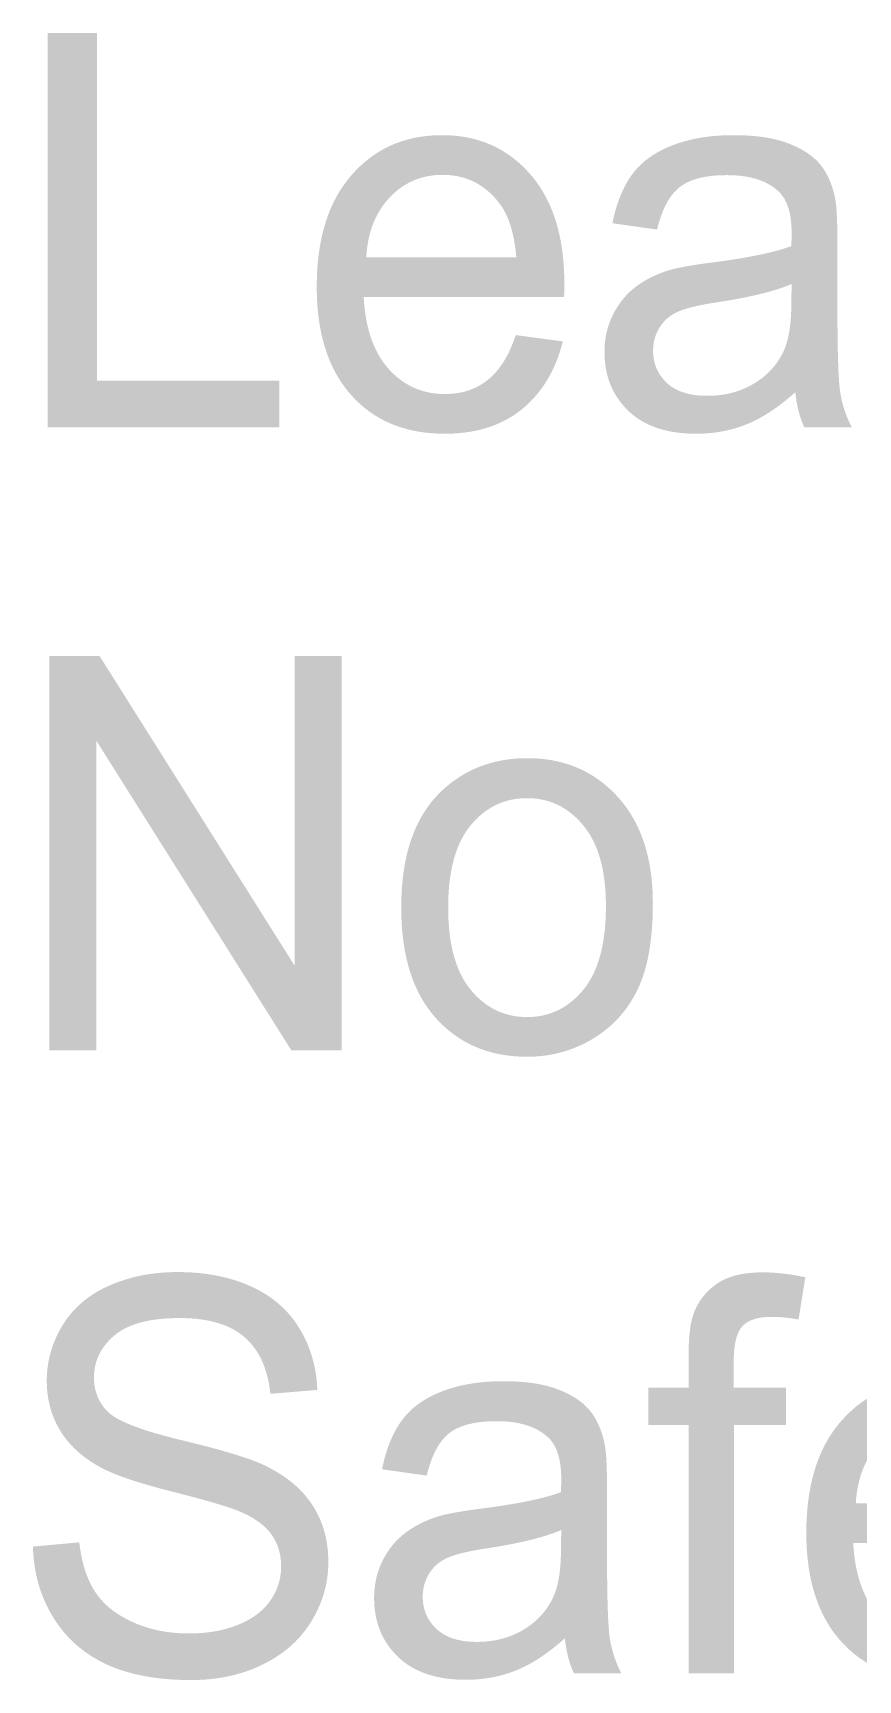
# Model space of a CAD drawing. Header units: millimetres. Extents: x 2699 to 3591, y 333 to 971.
# Drawn here: x 3555.38 to 3559.95, y 447.41 to 456.53 of the extents above; entities that cross this region are included whole.
import ezdxf

# ---------------------------------------------------------------- set-up
doc = ezdxf.new("R2010")
doc.units = ezdxf.units.MM

msp = doc.modelspace()

# ---------------------------------------------------------------- hatches: boundary and pattern name
at = {"linetype": 'Continuous', "lineweight": 0}
for points in [[(3555.4606, 454.3459), (3555.4606, 456.5312), (3555.7331, 456.5312), (3555.7331, 454.6041), (3556.7445, 454.6041), (3556.7445, 454.3459)], [(3555.47, 450.8944), (3555.47, 453.0797), (3555.7482, 453.0797), (3556.829, 451.3634), (3556.829, 453.0797), (3557.089, 453.0797), (3557.089, 450.8944), (3556.8108, 450.8944), (3555.7299, 452.6108), (3555.7299, 450.8944)]]:
    msp.add_hatch(color=7, dxfattribs=at).paths.add_polyline_path(points)
h = msp.add_hatch(color=7, dxfattribs=at)
edge = h.paths.add_edge_path()
edge.add_spline(control_points=[(3557.646, 455.9649), (3557.9445, 455.9649), (3558.1336, 455.7487)], knot_values=[0, 0, 0, 1, 1, 1], degree=2, periodic=0)
edge.add_spline(control_points=[(3558.1336, 455.7487), (3558.3227, 455.5325), (3558.3227, 455.1404)], knot_values=[0, 0, 0, 1, 1, 1], degree=2, periodic=0)
edge.add_spline(control_points=[(3558.3227, 455.1404), (3558.3227, 455.1165), (3558.3213, 455.0688)], knot_values=[0, 0, 0, 1, 1, 1], degree=2, periodic=0)
edge.add_line((3558.3213, 455.0688), (3557.2111, 455.0688))
edge.add_spline(control_points=[(3557.2111, 455.0688), (3557.2251, 454.808), (3557.3499, 454.6694)], knot_values=[0, 0, 0, 1, 1, 1], degree=2, periodic=0)
edge.add_spline(control_points=[(3557.3499, 454.6694), (3557.4747, 454.5308), (3557.6611, 454.5308)], knot_values=[0, 0, 0, 1, 1, 1], degree=2, periodic=0)
edge.add_spline(control_points=[(3557.6611, 454.5308), (3557.7999, 454.5308), (3557.8981, 454.6087)], knot_values=[0, 0, 0, 1, 1, 1], degree=2, periodic=0)
edge.add_spline(control_points=[(3557.8981, 454.6087), (3557.9962, 454.6865), (3558.0537, 454.8572)], knot_values=[0, 0, 0, 1, 1, 1], degree=2, periodic=0)
edge.add_line((3558.0537, 454.8572), (3558.3143, 454.8223))
edge.add_spline(control_points=[(3558.3143, 454.8223), (3558.2526, 454.5793), (3558.0859, 454.4451)], knot_values=[0, 0, 0, 1, 1, 1], degree=2, periodic=0)
edge.add_spline(control_points=[(3558.0859, 454.4451), (3557.9192, 454.3109), (3557.6601, 454.3109)], knot_values=[0, 0, 0, 1, 1, 1], degree=2, periodic=0)
edge.add_spline(control_points=[(3557.6601, 454.3109), (3557.3336, 454.3109), (3557.1424, 454.5247)], knot_values=[0, 0, 0, 1, 1, 1], degree=2, periodic=0)
edge.add_spline(control_points=[(3557.1424, 454.5247), (3556.9512, 454.7386), (3556.9512, 455.1245)], knot_values=[0, 0, 0, 1, 1, 1], degree=2, periodic=0)
edge.add_spline(control_points=[(3556.9512, 455.1245), (3556.9512, 455.5238), (3557.1445, 455.7444)], knot_values=[0, 0, 0, 1, 1, 1], degree=2, periodic=0)
edge.add_spline(control_points=[(3557.1445, 455.7444), (3557.3378, 455.9649), (3557.646, 455.9649)], knot_values=[0, 0, 0, 1, 1, 1], degree=2, periodic=0)
edge = h.paths.add_edge_path(flags=16)
edge.add_line((3557.2252, 455.2886), (3558.0565, 455.2886))
edge.add_spline(control_points=[(3558.0565, 455.2886), (3558.0397, 455.4891), (3557.9612, 455.5894)], knot_values=[0, 0, 0, 1, 1, 1], degree=2, periodic=0)
edge.add_spline(control_points=[(3557.9612, 455.5894), (3557.8406, 455.745), (3557.6486, 455.745)], knot_values=[0, 0, 0, 1, 1, 1], degree=2, periodic=0)
edge.add_spline(control_points=[(3557.6486, 455.745), (3557.4747, 455.745), (3557.3563, 455.6208)], knot_values=[0, 0, 0, 1, 1, 1], degree=2, periodic=0)
edge.add_spline(control_points=[(3557.3563, 455.6208), (3557.2378, 455.4966), (3557.2252, 455.2886)], knot_values=[0, 0, 0, 1, 1, 1], degree=2, periodic=0)
h = msp.add_hatch(color=7, dxfattribs=at)
edge = h.paths.add_edge_path()
edge.add_spline(control_points=[(3559.7441, 455.7971), (3559.6881, 455.8694), (3559.5691, 455.9172)], knot_values=[0, 0, 0, 1, 1, 1], degree=2, periodic=0)
edge.add_spline(control_points=[(3559.5691, 455.9172), (3559.4501, 455.9649), (3559.2596, 455.9649)], knot_values=[0, 0, 0, 1, 1, 1], degree=2, periodic=0)
edge.add_spline(control_points=[(3559.2596, 455.9649), (3559.0678, 455.9649), (3558.9221, 455.9089)], knot_values=[0, 0, 0, 1, 1, 1], degree=2, periodic=0)
edge.add_spline(control_points=[(3558.9221, 455.9089), (3558.7765, 455.853), (3558.6995, 455.7492)], knot_values=[0, 0, 0, 1, 1, 1], degree=2, periodic=0)
edge.add_spline(control_points=[(3558.6995, 455.7492), (3558.6225, 455.6455), (3558.5889, 455.4769)], knot_values=[0, 0, 0, 1, 1, 1], degree=2, periodic=0)
edge.add_line((3558.5889, 455.4769), (3558.8363, 455.4419))
edge.add_spline(control_points=[(3558.8363, 455.4419), (3558.8768, 455.6105), (3558.9614, 455.6769)], knot_values=[0, 0, 0, 1, 1, 1], degree=2, periodic=0)
edge.add_spline(control_points=[(3558.9614, 455.6769), (3559.046, 455.7434), (3559.2236, 455.7434)], knot_values=[0, 0, 0, 1, 1, 1], degree=2, periodic=0)
edge.add_spline(control_points=[(3559.2236, 455.7434), (3559.4137, 455.7434), (3559.5102, 455.6522)], knot_values=[0, 0, 0, 1, 1, 1], degree=2, periodic=0)
edge.add_spline(control_points=[(3559.5102, 455.6522), (3559.5815, 455.5849), (3559.5815, 455.4205)], knot_values=[0, 0, 0, 1, 1, 1], degree=2, periodic=0)
edge.add_spline(control_points=[(3559.5815, 455.4205), (3559.5815, 455.4056), (3559.5801, 455.3503)], knot_values=[0, 0, 0, 1, 1, 1], degree=2, periodic=0)
edge.add_spline(control_points=[(3559.5801, 455.3503), (3559.4359, 455.2967), (3559.1305, 455.258)], knot_values=[0, 0, 0, 1, 1, 1], degree=2, periodic=0)
edge.add_spline(control_points=[(3559.1305, 455.258), (3558.9806, 455.2386), (3558.9064, 455.2178)], knot_values=[0, 0, 0, 1, 1, 1], degree=2, periodic=0)
edge.add_spline(control_points=[(3558.9064, 455.2178), (3558.8056, 455.188), (3558.725, 455.1299)], knot_values=[0, 0, 0, 1, 1, 1], degree=2, periodic=0)
edge.add_spline(control_points=[(3558.725, 455.1299), (3558.6445, 455.0718), (3558.5948, 454.9758)], knot_values=[0, 0, 0, 1, 1, 1], degree=2, periodic=0)
edge.add_spline(control_points=[(3558.5948, 454.9758), (3558.545, 454.8797), (3558.545, 454.7636)], knot_values=[0, 0, 0, 1, 1, 1], degree=2, periodic=0)
edge.add_spline(control_points=[(3558.545, 454.7636), (3558.545, 454.5656), (3558.6767, 454.4382)], knot_values=[0, 0, 0, 1, 1, 1], degree=2, periodic=0)
edge.add_spline(control_points=[(3558.6767, 454.4382), (3558.8084, 454.3109), (3559.0535, 454.3109)], knot_values=[0, 0, 0, 1, 1, 1], degree=2, periodic=0)
edge.add_spline(control_points=[(3559.0535, 454.3109), (3559.202, 454.3109), (3559.3316, 454.3628)], knot_values=[0, 0, 0, 1, 1, 1], degree=2, periodic=0)
edge.add_spline(control_points=[(3559.3316, 454.3628), (3559.4611, 454.4147), (3559.6019, 454.5408)], knot_values=[0, 0, 0, 1, 1, 1], degree=2, periodic=0)
edge.add_spline(control_points=[(3559.6019, 454.5408), (3559.613, 454.4292), (3559.652, 454.3459)], knot_values=[0, 0, 0, 1, 1, 1], degree=2, periodic=0)
edge.add_line((3559.652, 454.3459), (3559.915, 454.3459))
edge.add_spline(control_points=[(3559.915, 454.3459), (3559.8674, 454.437), (3559.8513, 454.5363)], knot_values=[0, 0, 0, 1, 1, 1], degree=2, periodic=0)
edge.add_spline(control_points=[(3559.8513, 454.5363), (3559.8352, 454.6356), (3559.8352, 455.0095)], knot_values=[0, 0, 0, 1, 1, 1], degree=2, periodic=0)
edge.add_line((3559.8352, 455.0095), (3559.8352, 455.367))
edge.add_spline(control_points=[(3559.8352, 455.367), (3559.8352, 455.5457), (3559.8226, 455.6144)], knot_values=[0, 0, 0, 1, 1, 1], degree=2, periodic=0)
edge.add_spline(control_points=[(3559.8226, 455.6144), (3559.8002, 455.7247), (3559.7441, 455.7971)], knot_values=[0, 0, 0, 1, 1, 1], degree=2, periodic=0)
edge = h.paths.add_edge_path(flags=16)
edge.add_spline(control_points=[(3559.5395, 454.7741), (3559.4863, 454.6564), (3559.3729, 454.5886)], knot_values=[0, 0, 0, 1, 1, 1], degree=2, periodic=0)
edge.add_spline(control_points=[(3559.3729, 454.5886), (3559.2595, 454.5208), (3559.1139, 454.5208)], knot_values=[0, 0, 0, 1, 1, 1], degree=2, periodic=0)
edge.add_spline(control_points=[(3559.1139, 454.5208), (3558.9669, 454.5208), (3558.8906, 454.5923)], knot_values=[0, 0, 0, 1, 1, 1], degree=2, periodic=0)
edge.add_spline(control_points=[(3558.8906, 454.5923), (3558.8143, 454.6638), (3558.8143, 454.771)], knot_values=[0, 0, 0, 1, 1, 1], degree=2, periodic=0)
edge.add_spline(control_points=[(3558.8143, 454.771), (3558.8143, 454.841), (3558.8494, 454.8984)], knot_values=[0, 0, 0, 1, 1, 1], degree=2, periodic=0)
edge.add_spline(control_points=[(3558.8494, 454.8984), (3558.8845, 454.9557), (3558.949, 454.9855)], knot_values=[0, 0, 0, 1, 1, 1], degree=2, periodic=0)
edge.add_spline(control_points=[(3558.949, 454.9855), (3559.0135, 455.0153), (3559.1692, 455.0391)], knot_values=[0, 0, 0, 1, 1, 1], degree=2, periodic=0)
edge.add_spline(control_points=[(3559.1692, 455.0391), (3559.4441, 455.0808), (3559.5815, 455.1404)], knot_values=[0, 0, 0, 1, 1, 1], degree=2, periodic=0)
edge.add_line((3559.5815, 455.1404), (3559.5801, 455.0421))
edge.add_spline(control_points=[(3559.5801, 455.0421), (3559.5801, 454.8649), (3559.5395, 454.7741)], knot_values=[0, 0, 0, 1, 1, 1], degree=2, periodic=0)
h = msp.add_hatch(color=7, dxfattribs=at)
edge = h.paths.add_edge_path()
edge.add_spline(control_points=[(3557.6119, 451.0725), (3557.8044, 450.8594), (3558.1168, 450.8594)], knot_values=[0, 0, 0, 1, 1, 1], degree=2, periodic=0)
edge.add_spline(control_points=[(3558.1168, 450.8594), (3558.3114, 450.8594), (3558.476, 450.9563)], knot_values=[0, 0, 0, 1, 1, 1], degree=2, periodic=0)
edge.add_spline(control_points=[(3558.476, 450.9563), (3558.6405, 451.0531), (3558.7266, 451.2282)], knot_values=[0, 0, 0, 1, 1, 1], degree=2, periodic=0)
edge.add_spline(control_points=[(3558.7266, 451.2282), (3558.8128, 451.4033), (3558.8128, 451.7088)], knot_values=[0, 0, 0, 1, 1, 1], degree=2, periodic=0)
edge.add_spline(control_points=[(3558.8128, 451.7088), (3558.8128, 452.0857), (3558.6181, 452.2996)], knot_values=[0, 0, 0, 1, 1, 1], degree=2, periodic=0)
edge.add_spline(control_points=[(3558.6181, 452.2996), (3558.4235, 452.5134), (3558.1168, 452.5134)], knot_values=[0, 0, 0, 1, 1, 1], degree=2, periodic=0)
edge.add_spline(control_points=[(3558.1168, 452.5134), (3557.8408, 452.5134), (3557.649, 452.3376)], knot_values=[0, 0, 0, 1, 1, 1], degree=2, periodic=0)
edge.add_spline(control_points=[(3557.649, 452.3376), (3557.4193, 452.126), (3557.4193, 451.6864)], knot_values=[0, 0, 0, 1, 1, 1], degree=2, periodic=0)
edge.add_spline(control_points=[(3557.4193, 451.6864), (3557.4193, 451.2856), (3557.6119, 451.0725)], knot_values=[0, 0, 0, 1, 1, 1], degree=2, periodic=0)
edge = h.paths.add_edge_path(flags=16)
edge.add_spline(control_points=[(3558.1168, 451.0793), (3558.304, 451.0793), (3558.4285, 451.2314)], knot_values=[0, 0, 0, 1, 1, 1], degree=2, periodic=0)
edge.add_spline(control_points=[(3558.4285, 451.2314), (3558.5529, 451.3836), (3558.5529, 451.6953)], knot_values=[0, 0, 0, 1, 1, 1], degree=2, periodic=0)
edge.add_spline(control_points=[(3558.5529, 451.6953), (3558.5529, 451.9891), (3558.4278, 452.1405)], knot_values=[0, 0, 0, 1, 1, 1], degree=2, periodic=0)
edge.add_spline(control_points=[(3558.4278, 452.1405), (3558.3027, 452.2919), (3558.1168, 452.2919)], knot_values=[0, 0, 0, 1, 1, 1], degree=2, periodic=0)
edge.add_spline(control_points=[(3558.1168, 452.2919), (3557.928, 452.2919), (3557.8036, 452.1412)], knot_values=[0, 0, 0, 1, 1, 1], degree=2, periodic=0)
edge.add_spline(control_points=[(3557.8036, 452.1412), (3557.6792, 451.9906), (3557.6792, 451.6863)], knot_values=[0, 0, 0, 1, 1, 1], degree=2, periodic=0)
edge.add_spline(control_points=[(3557.6792, 451.6863), (3557.6792, 451.3821), (3557.8036, 451.2307)], knot_values=[0, 0, 0, 1, 1, 1], degree=2, periodic=0)
edge.add_spline(control_points=[(3557.8036, 451.2307), (3557.928, 451.0793), (3558.1168, 451.0793)], knot_values=[0, 0, 0, 1, 1, 1], degree=2, periodic=0)
h = msp.add_hatch(color=7, dxfattribs=at)
edge = h.paths.add_edge_path()
edge.add_spline(control_points=[(3556.2555, 447.4063), (3556.4756, 447.4063), (3556.6516, 447.492)], knot_values=[0, 0, 0, 1, 1, 1], degree=2, periodic=0)
edge.add_spline(control_points=[(3556.6516, 447.492), (3556.8275, 447.5777), (3556.9214, 447.7319)], knot_values=[0, 0, 0, 1, 1, 1], degree=2, periodic=0)
edge.add_spline(control_points=[(3556.9214, 447.7319), (3557.0154, 447.8862), (3557.0154, 448.0605)], knot_values=[0, 0, 0, 1, 1, 1], degree=2, periodic=0)
edge.add_spline(control_points=[(3557.0154, 448.0605), (3557.0154, 448.2364), (3556.93, 448.3713)], knot_values=[0, 0, 0, 1, 1, 1], degree=2, periodic=0)
edge.add_spline(control_points=[(3556.93, 448.3713), (3556.8446, 448.5062), (3556.6655, 448.5941)], knot_values=[0, 0, 0, 1, 1, 1], degree=2, periodic=0)
edge.add_spline(control_points=[(3556.6655, 448.5941), (3556.5424, 448.6537), (3556.2094, 448.7335)], knot_values=[0, 0, 0, 1, 1, 1], degree=2, periodic=0)
edge.add_spline(control_points=[(3556.2094, 448.7335), (3555.8765, 448.8134), (3555.7977, 448.8895)], knot_values=[0, 0, 0, 1, 1, 1], degree=2, periodic=0)
edge.add_spline(control_points=[(3555.7977, 448.8895), (3555.7174, 448.9656), (3555.7174, 449.0834)], knot_values=[0, 0, 0, 1, 1, 1], degree=2, periodic=0)
edge.add_spline(control_points=[(3555.7174, 449.0834), (3555.7174, 449.2192), (3555.8307, 449.3154)], knot_values=[0, 0, 0, 1, 1, 1], degree=2, periodic=0)
edge.add_spline(control_points=[(3555.8307, 449.3154), (3555.9441, 449.4117), (3556.1918, 449.4117)], knot_values=[0, 0, 0, 1, 1, 1], degree=2, periodic=0)
edge.add_spline(control_points=[(3556.1918, 449.4117), (3556.4298, 449.4117), (3556.5515, 449.3056)], knot_values=[0, 0, 0, 1, 1, 1], degree=2, periodic=0)
edge.add_spline(control_points=[(3556.5515, 449.3056), (3556.6733, 449.1996), (3556.6944, 448.9919)], knot_values=[0, 0, 0, 1, 1, 1], degree=2, periodic=0)
edge.add_line((3556.6944, 448.9919), (3556.9543, 449.0136))
edge.add_spline(control_points=[(3556.9543, 449.0136), (3556.9473, 449.2059), (3556.8532, 449.3579)], knot_values=[0, 0, 0, 1, 1, 1], degree=2, periodic=0)
edge.add_spline(control_points=[(3556.8532, 449.3579), (3556.7591, 449.51), (3556.5843, 449.5883)], knot_values=[0, 0, 0, 1, 1, 1], degree=2, periodic=0)
edge.add_spline(control_points=[(3556.5843, 449.5883), (3556.4094, 449.6665), (3556.1805, 449.6665)], knot_values=[0, 0, 0, 1, 1, 1], degree=2, periodic=0)
edge.add_spline(control_points=[(3556.1805, 449.6665), (3555.9727, 449.6665), (3555.8028, 449.5919)], knot_values=[0, 0, 0, 1, 1, 1], degree=2, periodic=0)
edge.add_spline(control_points=[(3555.8028, 449.5919), (3555.6329, 449.5173), (3555.5444, 449.3734)], knot_values=[0, 0, 0, 1, 1, 1], degree=2, periodic=0)
edge.add_spline(control_points=[(3555.5444, 449.3734), (3555.4559, 449.2294), (3555.4559, 449.0639)], knot_values=[0, 0, 0, 1, 1, 1], degree=2, periodic=0)
edge.add_spline(control_points=[(3555.4559, 449.0639), (3555.4559, 448.9132), (3555.5281, 448.7916)], knot_values=[0, 0, 0, 1, 1, 1], degree=2, periodic=0)
edge.add_spline(control_points=[(3555.5281, 448.7916), (3555.6003, 448.6701), (3555.7475, 448.588)], knot_values=[0, 0, 0, 1, 1, 1], degree=2, periodic=0)
edge.add_spline(control_points=[(3555.7475, 448.588), (3555.861, 448.5239), (3556.1454, 448.4515)], knot_values=[0, 0, 0, 1, 1, 1], degree=2, periodic=0)
edge.add_spline(control_points=[(3556.1454, 448.4515), (3556.4298, 448.3791), (3556.5128, 448.3448)], knot_values=[0, 0, 0, 1, 1, 1], degree=2, periodic=0)
edge.add_spline(control_points=[(3556.5128, 448.3448), (3556.6423, 448.2926), (3556.6981, 448.2158)], knot_values=[0, 0, 0, 1, 1, 1], degree=2, periodic=0)
edge.add_spline(control_points=[(3556.6981, 448.2158), (3556.7539, 448.139), (3556.7539, 448.0361)], knot_values=[0, 0, 0, 1, 1, 1], degree=2, periodic=0)
edge.add_spline(control_points=[(3556.7539, 448.0361), (3556.7539, 447.9347), (3556.6957, 447.8488)], knot_values=[0, 0, 0, 1, 1, 1], degree=2, periodic=0)
edge.add_spline(control_points=[(3556.6957, 447.8488), (3556.6375, 447.763), (3556.5182, 447.7137)], knot_values=[0, 0, 0, 1, 1, 1], degree=2, periodic=0)
edge.add_spline(control_points=[(3556.5182, 447.7137), (3556.399, 447.6644), (3556.2433, 447.6644)], knot_values=[0, 0, 0, 1, 1, 1], degree=2, periodic=0)
edge.add_spline(control_points=[(3556.2433, 447.6644), (3556.068, 447.6644), (3555.9277, 447.7294)], knot_values=[0, 0, 0, 1, 1, 1], degree=2, periodic=0)
edge.add_spline(control_points=[(3555.9277, 447.7294), (3555.7875, 447.7943), (3555.7208, 447.8996)], knot_values=[0, 0, 0, 1, 1, 1], degree=2, periodic=0)
edge.add_spline(control_points=[(3555.7208, 447.8996), (3555.6542, 448.0049), (3555.636, 448.1691)], knot_values=[0, 0, 0, 1, 1, 1], degree=2, periodic=0)
edge.add_line((3555.636, 448.1691), (3555.3792, 448.1458))
edge.add_spline(control_points=[(3555.3792, 448.1458), (3555.3848, 447.9266), (3555.4921, 447.7529)], knot_values=[0, 0, 0, 1, 1, 1], degree=2, periodic=0)
edge.add_spline(control_points=[(3555.4921, 447.7529), (3555.5994, 447.5792), (3555.7879, 447.4928)], knot_values=[0, 0, 0, 1, 1, 1], degree=2, periodic=0)
edge.add_spline(control_points=[(3555.7879, 447.4928), (3555.9765, 447.4063), (3556.2555, 447.4063)], knot_values=[0, 0, 0, 1, 1, 1], degree=2, periodic=0)
h = msp.add_hatch(color=7, dxfattribs=at)
edge = h.paths.add_edge_path()
edge.add_line((3559.2626, 447.4429), (3559.0105, 447.4429))
edge.add_line((3559.0105, 447.4429), (3559.0105, 448.8187))
edge.add_line((3559.0105, 448.8187), (3558.7882, 448.8187))
edge.add_line((3558.7882, 448.8187), (3558.7882, 449.0269))
edge.add_line((3558.7882, 449.0269), (3559.0105, 449.0269))
edge.add_line((3559.0105, 449.0269), (3559.0105, 449.195))
edge.add_spline(control_points=[(3559.0105, 449.195), (3559.0105, 449.3541), (3559.0371, 449.4314)], knot_values=[0, 0, 0, 1, 1, 1], degree=2, periodic=0)
edge.add_spline(control_points=[(3559.0371, 449.4314), (3559.0735, 449.5355), (3559.1652, 449.6002)], knot_values=[0, 0, 0, 1, 1, 1], degree=2, periodic=0)
edge.add_spline(control_points=[(3559.1652, 449.6002), (3559.2568, 449.6649), (3559.4222, 449.6649)], knot_values=[0, 0, 0, 1, 1, 1], degree=2, periodic=0)
edge.add_spline(control_points=[(3559.4222, 449.6649), (3559.5287, 449.6649), (3559.6576, 449.638)], knot_values=[0, 0, 0, 1, 1, 1], degree=2, periodic=0)
edge.add_line((3559.6576, 449.638), (3559.6198, 449.4035))
edge.add_spline(control_points=[(3559.6198, 449.4035), (3559.5413, 449.4183), (3559.4713, 449.4183)], knot_values=[0, 0, 0, 1, 1, 1], degree=2, periodic=0)
edge.add_spline(control_points=[(3559.4713, 449.4183), (3559.3564, 449.4183), (3559.3087, 449.3664)], knot_values=[0, 0, 0, 1, 1, 1], degree=2, periodic=0)
edge.add_spline(control_points=[(3559.3087, 449.3664), (3559.261, 449.3146), (3559.261, 449.1722)], knot_values=[0, 0, 0, 1, 1, 1], degree=2, periodic=0)
edge.add_line((3559.261, 449.1722), (3559.261, 449.0269))
edge.add_line((3559.261, 449.0269), (3559.5507, 449.0269))
edge.add_line((3559.5507, 449.0269), (3559.5507, 448.8187))
edge.add_line((3559.5507, 448.8187), (3559.2626, 448.8187))
edge.add_line((3559.2626, 448.8187), (3559.2626, 447.4429))
h = msp.add_hatch(color=7, dxfattribs=at)
edge = h.paths.add_edge_path()
edge.add_spline(control_points=[(3557.9836, 449.0619), (3558.174, 449.0619), (3558.2931, 449.0142)], knot_values=[0, 0, 0, 1, 1, 1], degree=2, periodic=0)
edge.add_spline(control_points=[(3558.2931, 449.0142), (3558.4121, 448.9664), (3558.4681, 448.8941)], knot_values=[0, 0, 0, 1, 1, 1], degree=2, periodic=0)
edge.add_spline(control_points=[(3558.4681, 448.8941), (3558.5241, 448.8217), (3558.5465, 448.7114)], knot_values=[0, 0, 0, 1, 1, 1], degree=2, periodic=0)
edge.add_spline(control_points=[(3558.5465, 448.7114), (3558.5591, 448.6427), (3558.5591, 448.464)], knot_values=[0, 0, 0, 1, 1, 1], degree=2, periodic=0)
edge.add_line((3558.5591, 448.464), (3558.5591, 448.1065))
edge.add_spline(control_points=[(3558.5591, 448.1065), (3558.5591, 447.7326), (3558.5752, 447.6333)], knot_values=[0, 0, 0, 1, 1, 1], degree=2, periodic=0)
edge.add_spline(control_points=[(3558.5752, 447.6333), (3558.5913, 447.534), (3558.639, 447.4429)], knot_values=[0, 0, 0, 1, 1, 1], degree=2, periodic=0)
edge.add_line((3558.639, 447.4429), (3558.3759, 447.4429))
edge.add_spline(control_points=[(3558.3759, 447.4429), (3558.337, 447.5262), (3558.3258, 447.6378)], knot_values=[0, 0, 0, 1, 1, 1], degree=2, periodic=0)
edge.add_spline(control_points=[(3558.3258, 447.6378), (3558.1851, 447.5118), (3558.0555, 447.4598)], knot_values=[0, 0, 0, 1, 1, 1], degree=2, periodic=0)
edge.add_spline(control_points=[(3558.0555, 447.4598), (3557.926, 447.4079), (3557.7775, 447.4079)], knot_values=[0, 0, 0, 1, 1, 1], degree=2, periodic=0)
edge.add_spline(control_points=[(3557.7775, 447.4079), (3557.5324, 447.4079), (3557.4007, 447.5353)], knot_values=[0, 0, 0, 1, 1, 1], degree=2, periodic=0)
edge.add_spline(control_points=[(3557.4007, 447.5353), (3557.269, 447.6626), (3557.269, 447.8606)], knot_values=[0, 0, 0, 1, 1, 1], degree=2, periodic=0)
edge.add_spline(control_points=[(3557.269, 447.8606), (3557.269, 447.9767), (3557.3187, 448.0728)], knot_values=[0, 0, 0, 1, 1, 1], degree=2, periodic=0)
edge.add_spline(control_points=[(3557.3187, 448.0728), (3557.3685, 448.1688), (3557.449, 448.2269)], knot_values=[0, 0, 0, 1, 1, 1], degree=2, periodic=0)
edge.add_spline(control_points=[(3557.449, 448.2269), (3557.5295, 448.285), (3557.6304, 448.3148)], knot_values=[0, 0, 0, 1, 1, 1], degree=2, periodic=0)
edge.add_spline(control_points=[(3557.6304, 448.3148), (3557.7046, 448.3356), (3557.8545, 448.355)], knot_values=[0, 0, 0, 1, 1, 1], degree=2, periodic=0)
edge.add_spline(control_points=[(3557.8545, 448.355), (3558.1598, 448.3937), (3558.3041, 448.4473)], knot_values=[0, 0, 0, 1, 1, 1], degree=2, periodic=0)
edge.add_spline(control_points=[(3558.3041, 448.4473), (3558.3055, 448.5026), (3558.3055, 448.5175)], knot_values=[0, 0, 0, 1, 1, 1], degree=2, periodic=0)
edge.add_spline(control_points=[(3558.3055, 448.5175), (3558.3055, 448.6819), (3558.2342, 448.7492)], knot_values=[0, 0, 0, 1, 1, 1], degree=2, periodic=0)
edge.add_spline(control_points=[(3558.2342, 448.7492), (3558.1377, 448.8404), (3557.9475, 448.8404)], knot_values=[0, 0, 0, 1, 1, 1], degree=2, periodic=0)
edge.add_spline(control_points=[(3557.9475, 448.8404), (3557.77, 448.8404), (3557.6854, 448.774)], knot_values=[0, 0, 0, 1, 1, 1], degree=2, periodic=0)
edge.add_spline(control_points=[(3557.6854, 448.774), (3557.6008, 448.7075), (3557.5602, 448.5389)], knot_values=[0, 0, 0, 1, 1, 1], degree=2, periodic=0)
edge.add_line((3557.5602, 448.5389), (3557.3128, 448.5739))
edge.add_spline(control_points=[(3557.3128, 448.5739), (3557.3465, 448.7425), (3557.4235, 448.8462)], knot_values=[0, 0, 0, 1, 1, 1], degree=2, periodic=0)
edge.add_spline(control_points=[(3557.4235, 448.8462), (3557.5005, 448.95), (3557.6461, 449.0059)], knot_values=[0, 0, 0, 1, 1, 1], degree=2, periodic=0)
edge.add_spline(control_points=[(3557.6461, 449.0059), (3557.7917, 449.0619), (3557.9836, 449.0619)], knot_values=[0, 0, 0, 1, 1, 1], degree=2, periodic=0)
edge = h.paths.add_edge_path(flags=16)
edge.add_spline(control_points=[(3557.8379, 447.6178), (3557.9835, 447.6178), (3558.0969, 447.6856)], knot_values=[0, 0, 0, 1, 1, 1], degree=2, periodic=0)
edge.add_spline(control_points=[(3558.0969, 447.6856), (3558.2103, 447.7534), (3558.2635, 447.8711)], knot_values=[0, 0, 0, 1, 1, 1], degree=2, periodic=0)
edge.add_spline(control_points=[(3558.2635, 447.8711), (3558.3041, 447.9619), (3558.3041, 448.1391)], knot_values=[0, 0, 0, 1, 1, 1], degree=2, periodic=0)
edge.add_line((3558.3041, 448.1391), (3558.3055, 448.2374))
edge.add_spline(control_points=[(3558.3055, 448.2374), (3558.1681, 448.1778), (3557.8932, 448.1361)], knot_values=[0, 0, 0, 1, 1, 1], degree=2, periodic=0)
edge.add_spline(control_points=[(3557.8932, 448.1361), (3557.7375, 448.1123), (3557.673, 448.0825)], knot_values=[0, 0, 0, 1, 1, 1], degree=2, periodic=0)
edge.add_spline(control_points=[(3557.673, 448.0825), (3557.6084, 448.0527), (3557.5734, 447.9954)], knot_values=[0, 0, 0, 1, 1, 1], degree=2, periodic=0)
edge.add_spline(control_points=[(3557.5734, 447.9954), (3557.5383, 447.938), (3557.5383, 447.868)], knot_values=[0, 0, 0, 1, 1, 1], degree=2, periodic=0)
edge.add_spline(control_points=[(3557.5383, 447.868), (3557.5383, 447.7608), (3557.6146, 447.6893)], knot_values=[0, 0, 0, 1, 1, 1], degree=2, periodic=0)
edge.add_spline(control_points=[(3557.6146, 447.6893), (3557.6909, 447.6178), (3557.8379, 447.6178)], knot_values=[0, 0, 0, 1, 1, 1], degree=2, periodic=0)
h = msp.add_hatch(color=7, dxfattribs=at)
edge = h.paths.add_edge_path()
edge.add_spline(control_points=[(3560.3718, 447.4079), (3560.631, 447.4079), (3560.7977, 447.5421)], knot_values=[0, 0, 0, 1, 1, 1], degree=2, periodic=0)
edge.add_spline(control_points=[(3560.7977, 447.5421), (3560.9644, 447.6763), (3561.0261, 447.9193)], knot_values=[0, 0, 0, 1, 1, 1], degree=2, periodic=0)
edge.add_line((3561.0261, 447.9193), (3560.7655, 447.9543))
edge.add_spline(control_points=[(3560.7655, 447.9543), (3560.708, 447.7835), (3560.6099, 447.7057)], knot_values=[0, 0, 0, 1, 1, 1], degree=2, periodic=0)
edge.add_spline(control_points=[(3560.6099, 447.7057), (3560.5117, 447.6278), (3560.3729, 447.6278)], knot_values=[0, 0, 0, 1, 1, 1], degree=2, periodic=0)
edge.add_spline(control_points=[(3560.3729, 447.6278), (3560.1864, 447.6278), (3560.0616, 447.7664)], knot_values=[0, 0, 0, 1, 1, 1], degree=2, periodic=0)
edge.add_spline(control_points=[(3560.0616, 447.7664), (3559.9369, 447.905), (3559.9228, 448.1658)], knot_values=[0, 0, 0, 1, 1, 1], degree=2, periodic=0)
edge.add_line((3559.9228, 448.1658), (3561.0331, 448.1658))
edge.add_spline(control_points=[(3561.0331, 448.1658), (3561.0345, 448.2135), (3561.0345, 448.2374)], knot_values=[0, 0, 0, 1, 1, 1], degree=2, periodic=0)
edge.add_spline(control_points=[(3561.0345, 448.2374), (3561.0345, 448.6295), (3560.8453, 448.8457)], knot_values=[0, 0, 0, 1, 1, 1], degree=2, periodic=0)
edge.add_spline(control_points=[(3560.8453, 448.8457), (3560.6562, 449.0619), (3560.3578, 449.0619)], knot_values=[0, 0, 0, 1, 1, 1], degree=2, periodic=0)
edge.add_spline(control_points=[(3560.3578, 449.0619), (3560.0496, 449.0619), (3559.8563, 448.8414)], knot_values=[0, 0, 0, 1, 1, 1], degree=2, periodic=0)
edge.add_spline(control_points=[(3559.8563, 448.8414), (3559.6629, 448.6208), (3559.6629, 448.2215)], knot_values=[0, 0, 0, 1, 1, 1], degree=2, periodic=0)
edge.add_spline(control_points=[(3559.6629, 448.2215), (3559.6629, 447.8356), (3559.8542, 447.6218)], knot_values=[0, 0, 0, 1, 1, 1], degree=2, periodic=0)
edge.add_spline(control_points=[(3559.8542, 447.6218), (3560.0454, 447.4079), (3560.3718, 447.4079)], knot_values=[0, 0, 0, 1, 1, 1], degree=2, periodic=0)
edge = h.paths.add_edge_path(flags=16)
edge.add_spline(control_points=[(3560.673, 448.6864), (3560.7515, 448.5862), (3560.7683, 448.3857)], knot_values=[0, 0, 0, 1, 1, 1], degree=2, periodic=0)
edge.add_line((3560.7683, 448.3857), (3559.9369, 448.3857))
edge.add_spline(control_points=[(3559.9369, 448.3857), (3559.9496, 448.5937), (3560.068, 448.7178)], knot_values=[0, 0, 0, 1, 1, 1], degree=2, periodic=0)
edge.add_spline(control_points=[(3560.068, 448.7178), (3560.1865, 448.842), (3560.3603, 448.842)], knot_values=[0, 0, 0, 1, 1, 1], degree=2, periodic=0)
edge.add_spline(control_points=[(3560.3603, 448.842), (3560.5524, 448.842), (3560.673, 448.6864)], knot_values=[0, 0, 0, 1, 1, 1], degree=2, periodic=0)

doc.saveas('drawing.dxf')
